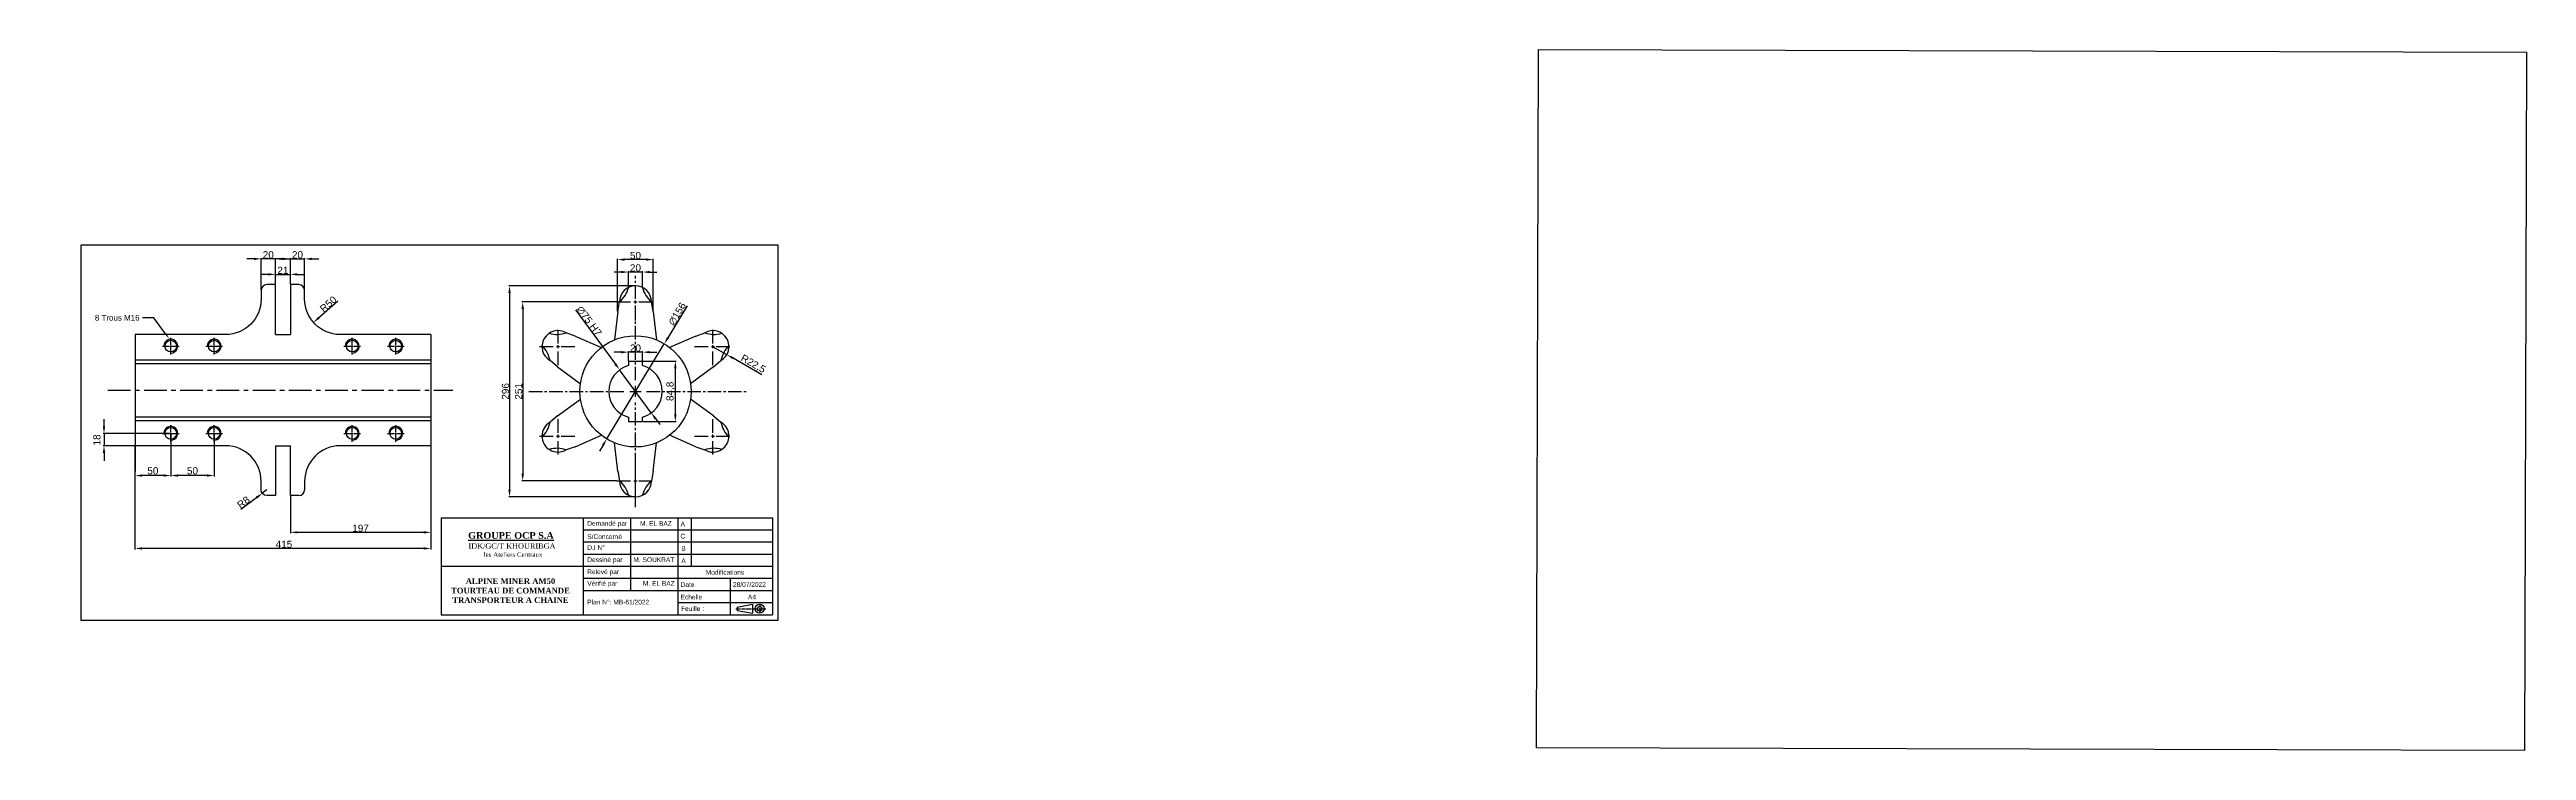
# Model space of a CAD drawing. Header units: millimetres. Extents: x 2209 to 5684, y 1367 to 2351.
import ezdxf
from ezdxf import colors
from ezdxf.entities.mleader import LeaderData, LeaderLine
from ezdxf.math import Vec2, Vec3

# ---------------------------------------------------------------- set-up
doc = ezdxf.new("R2010")
doc.units = ezdxf.units.MM
for name, pattern in [('AXES', [50.8, 31.75, -6.35, 6.35, -6.35]), ('AXES2', [28.575, 19.05, -3.175, 3.175, -3.175]), ('CENTER2', [28.575, 19.05, -3.175, 3.175, -3.175])]:
    doc.linetypes.add(name, pattern=pattern)
doc.layers.add('format', color=7, linetype='Continuous')
doc.styles.get("Standard").update_dxf_attribs({"font": 'arial.ttf'})
doc.dimstyles.new('ISO-25', dxfattribs={"dimtxt": 10, "dimasz": 10, "dimexe": 1.25, "dimexo": 0.625, "dimtad": 1, "dimtxsty": 'Standard', "dimcen": 2.5, "dimadec": 0, "dimazin": 0, "dimtfac": 1, "dimtmove": 0, "dimatfit": 3, "dimfxl": 1, "dimarcsym": 0})
picture_1 = doc.add_image_def('image1.jpg', size_in_pixel=(1240, 1754))

# ---------------------------------------------------------------- blocks, each defined once
blk = doc.blocks.new('*U4')
at = {"color": 0, "linetype": 'CENTER2', "transparency": 16777216}
for p, q in [((0, 15.6), (0, 162.1)), ((-149.7, 0), (-15.6, 0)), ((15.6, 0), (155.8, 0)), ((0, -162.4), (0, -15.6))]:
    blk.add_line(p, q, dxfattribs=at)
at = {"color": 0, "linetype": 'Continuous', "transparency": 16777216}
for p, q in [((-7.8, 0), (7.8, 0)), ((0, -7.8), (0, 7.8))]:
    blk.add_line(p, q, dxfattribs=at)
blk = doc.blocks.new('*D5')
at = {"color": 0, "lineweight": -2, "transparency": 16777216}
for p, q in [((3030.3, 2018.9), (2853, 2018.9)), ((2854.2, 2008.9), (2854.2, 1732.9)), ((3030.3, 1722.9), (2853, 1722.9))]:
    blk.add_line(p, q, dxfattribs=at)
at = {"color": 0, "transparency": 16777216}
for points in [[(2852.5, 2008.9), (2855.9, 2008.9), (2854.2, 2018.9)], [(2852.5, 1732.9), (2855.9, 1732.9), (2854.2, 1722.9)]]:
    blk.add_solid(points, dxfattribs=at)
at = {"layer": 'Defpoints', "color": 0, "transparency": 16777216}
for p in [(3030.9, 2018.9), (2854.2, 1722.9), (3030.9, 1722.9)]:
    blk.add_point(p, dxfattribs=at)
at = {"color": 0, "transparency": 16777216, "insert": (2848.5, 1870.9), "char_height": 10, "attachment_point": 5, "rotation": 90}
blk.add_mtext('296', dxfattribs=at)
blk = doc.blocks.new('*D6')
at = {"color": 0, "lineweight": -2, "transparency": 16777216}
for p, q in [((3139.6, 1933.6), (3159.1, 1922.4)), ((3208.4, 1894.1), (3167.8, 1917.4))]:
    blk.add_line(p, q, dxfattribs=at)
at = {"color": 0, "transparency": 16777216}
blk.add_solid([(3168.6, 1918.9), (3167, 1916), (3159.1, 1922.4)], dxfattribs=at)
at = {"layer": 'Defpoints', "color": 0, "transparency": 16777216}
for p in [(3139.6, 1933.6), (3159.1, 1922.4)]:
    blk.add_point(p, dxfattribs=at)
at = {"color": 0, "transparency": 16777216, "insert": (3195.8, 1909), "char_height": 10, "attachment_point": 5, "rotation": 330.1461}
blk.add_mtext('R22,5', dxfattribs=at)
blk = doc.blocks.new('*U7')
at = {"color": 0, "linetype": 'CENTER2', "transparency": 16777216}
for p, q in [((-26, 0), (-4.5, 0)), ((0, 4.5), (0, 26)), ((4.5, 0), (26, 0)), ((0, -26), (0, -4.5))]:
    blk.add_line(p, q, dxfattribs=at)
at = {"color": 0, "linetype": 'Continuous', "transparency": 16777216}
for p, q in [((-2.25, 0), (2.25, 0)), ((0, -2.25), (0, 2.25))]:
    blk.add_line(p, q, dxfattribs=at)
blk = doc.blocks.new('*U8')
at = {"color": 0, "linetype": 'CENTER2', "transparency": 16777216}
for p, q in [((-26, 0), (-4.5, 0)), ((0, 4.5), (0, 26)), ((4.5, 0), (26, 0)), ((0, -26), (0, -4.5))]:
    blk.add_line(p, q, dxfattribs=at)
at = {"color": 0, "linetype": 'Continuous', "transparency": 16777216}
for p, q in [((-2.25, 0), (2.25, 0)), ((0, -2.25), (0, 2.25))]:
    blk.add_line(p, q, dxfattribs=at)
blk = doc.blocks.new('*U9')
at = {"color": 0, "linetype": 'CENTER2', "transparency": 16777216}
for p, q in [((-26, 0), (-4.5, 0)), ((0, 4.5), (0, 26)), ((4.5, 0), (26, 0)), ((0, -26), (0, -4.5))]:
    blk.add_line(p, q, dxfattribs=at)
at = {"color": 0, "linetype": 'Continuous', "transparency": 16777216}
for p, q in [((-2.25, 0), (2.25, 0)), ((0, -2.25), (0, 2.25))]:
    blk.add_line(p, q, dxfattribs=at)
blk = doc.blocks.new('*U10')
at = {"color": 0, "linetype": 'CENTER2', "transparency": 16777216}
for p, q in [((-26, 0), (-4.5, 0)), ((0, 4.5), (0, 26)), ((4.5, 0), (26, 0)), ((0, -26), (0, -4.5))]:
    blk.add_line(p, q, dxfattribs=at)
at = {"color": 0, "linetype": 'Continuous', "transparency": 16777216}
for p, q in [((-2.25, 0), (2.25, 0)), ((0, -2.25), (0, 2.25))]:
    blk.add_line(p, q, dxfattribs=at)
blk = doc.blocks.new('*U11')
at = {"color": 0, "linetype": 'CENTER2', "transparency": 16777216}
for p, q in [((-26, 0), (-4.5, 0)), ((0, 4.5), (0, 26)), ((4.5, 0), (26, 0)), ((0, -26), (0, -4.5))]:
    blk.add_line(p, q, dxfattribs=at)
at = {"color": 0, "linetype": 'Continuous', "transparency": 16777216}
for p, q in [((-2.25, 0), (2.25, 0)), ((0, -2.25), (0, 2.25))]:
    blk.add_line(p, q, dxfattribs=at)
blk = doc.blocks.new('*U12')
at = {"color": 0, "linetype": 'CENTER2', "transparency": 16777216}
for p, q in [((-26, 0), (-4.5, 0)), ((0, 4.5), (0, 26)), ((4.5, 0), (26, 0)), ((0, -26), (0, -4.5))]:
    blk.add_line(p, q, dxfattribs=at)
at = {"color": 0, "linetype": 'Continuous', "transparency": 16777216}
for p, q in [((-2.25, 0), (2.25, 0)), ((0, -2.25), (0, 2.25))]:
    blk.add_line(p, q, dxfattribs=at)
blk = doc.blocks.new('*D13')
at = {"color": 0, "lineweight": -2, "transparency": 16777216}
for p, q in [((3004.3, 1996.4), (2871.5, 1996.4)), ((2872.7, 1986.4), (2872.7, 1755.4)), ((3004.3, 1745.4), (2871.5, 1745.4))]:
    blk.add_line(p, q, dxfattribs=at)
at = {"color": 0, "transparency": 16777216}
for points in [[(2871, 1986.4), (2874.4, 1986.4), (2872.7, 1996.4)], [(2871, 1755.4), (2874.4, 1755.4), (2872.7, 1745.4)]]:
    blk.add_solid(points, dxfattribs=at)
at = {"layer": 'Defpoints', "color": 0, "transparency": 16777216}
for p in [(3004.9, 1996.4), (2872.7, 1745.4), (3004.9, 1745.4)]:
    blk.add_point(p, dxfattribs=at)
at = {"color": 0, "transparency": 16777216, "insert": (2867, 1870.9), "char_height": 10, "attachment_point": 5, "rotation": 90}
blk.add_mtext('251', dxfattribs=at)
blk = doc.blocks.new('*D14')
at = {"color": 0, "lineweight": -2, "transparency": 16777216}
for p, q in [((3010.9, 2038.3), (3000.9, 2038.3)), ((3020.9, 2017.2), (3020.9, 2039.6)), ((3040.9, 2038.3), (3020.9, 2038.3)), ((3040.9, 2017.2), (3040.9, 2039.6)), ((3050.9, 2038.3), (3060.9, 2038.3))]:
    blk.add_line(p, q, dxfattribs=at)
at = {"color": 0, "transparency": 16777216}
for points in [[(3010.9, 2040), (3010.9, 2036.7), (3020.9, 2038.3)], [(3050.9, 2040), (3050.9, 2036.7), (3040.9, 2038.3)]]:
    blk.add_solid(points, dxfattribs=at)
at = {"layer": 'Defpoints', "color": 0, "transparency": 16777216}
for p in [(3020.9, 2038.3), (3020.9, 2016.5), (3040.9, 2016.5)]:
    blk.add_point(p, dxfattribs=at)
at = {"color": 0, "transparency": 16777216, "insert": (3030.9, 2044.1), "char_height": 10, "attachment_point": 5}
blk.add_mtext('20', dxfattribs=at)
blk = doc.blocks.new('*D15')
at = {"color": 0, "lineweight": -2, "transparency": 16777216}
for p, q in [((3005.9, 1983.5), (3005.9, 2057)), ((3045.9, 2055.8), (3015.9, 2055.8)), ((3055.9, 1983.5), (3055.9, 2057))]:
    blk.add_line(p, q, dxfattribs=at)
at = {"color": 0, "transparency": 16777216}
for points in [[(3015.9, 2057.5), (3015.9, 2054.1), (3005.9, 2055.8)], [(3045.9, 2057.5), (3045.9, 2054.1), (3055.9, 2055.8)]]:
    blk.add_solid(points, dxfattribs=at)
at = {"layer": 'Defpoints', "color": 0, "transparency": 16777216}
for p in [(3005.9, 2055.8), (3005.9, 1982.9), (3055.9, 1982.9)]:
    blk.add_point(p, dxfattribs=at)
at = {"color": 0, "transparency": 16777216, "insert": (3030.9, 2061.5), "char_height": 10, "attachment_point": 5}
blk.add_mtext('50', dxfattribs=at)
blk = doc.blocks.new('*D16')
at = {"color": 0, "lineweight": -2, "transparency": 16777216}
for p, q in [((3010.9, 1925.9), (3000.9, 1925.9)), ((3020.9, 1913.9), (3020.9, 1927.1)), ((3040.9, 1925.9), (3020.9, 1925.9)), ((3040.9, 1913.9), (3040.9, 1927.1)), ((3050.9, 1925.9), (3060.9, 1925.9))]:
    blk.add_line(p, q, dxfattribs=at)
at = {"color": 0, "transparency": 16777216}
for points in [[(3010.9, 1927.5), (3010.9, 1924.2), (3020.9, 1925.9)], [(3050.9, 1927.5), (3050.9, 1924.2), (3040.9, 1925.9)]]:
    blk.add_solid(points, dxfattribs=at)
at = {"layer": 'Defpoints', "color": 0, "transparency": 16777216}
for p in [(3020.9, 1925.9), (3020.9, 1913.3), (3040.9, 1913.3)]:
    blk.add_point(p, dxfattribs=at)
at = {"color": 0, "transparency": 16777216, "insert": (3030.9, 1931.6), "char_height": 10, "attachment_point": 5}
blk.add_mtext('20', dxfattribs=at)
blk = doc.blocks.new('*D17')
at = {"color": 0, "lineweight": -2, "transparency": 16777216}
for p, q in [((3041.5, 1913.3), (3088.1, 1913.3)), ((3086.8, 1903.3), (3086.8, 1838.5)), ((3041.5, 1828.5), (3088.1, 1828.5))]:
    blk.add_line(p, q, dxfattribs=at)
at = {"color": 0, "transparency": 16777216}
for points in [[(3085.1, 1903.3), (3088.5, 1903.3), (3086.8, 1913.3)], [(3085.1, 1838.5), (3088.5, 1838.5), (3086.8, 1828.5)]]:
    blk.add_solid(points, dxfattribs=at)
at = {"layer": 'Defpoints', "color": 0, "transparency": 16777216}
for p in [(3040.9, 1913.3), (3040.9, 1828.5), (3086.8, 1828.5)]:
    blk.add_point(p, dxfattribs=at)
at = {"color": 0, "transparency": 16777216, "insert": (3080.2, 1870.9), "char_height": 10, "attachment_point": 5, "rotation": 90}
blk.add_mtext('84,8', dxfattribs=at)
blk = doc.blocks.new('*D18')
at = {"color": 0, "lineweight": -2, "transparency": 16777216}
for p, q in [((2328.7, 1794), (2328.7, 1649.2)), ((2743.7, 1794), (2743.7, 1649.2)), ((2733.7, 1650.4), (2338.7, 1650.4))]:
    blk.add_line(p, q, dxfattribs=at)
at = {"color": 0, "transparency": 16777216}
for points in [[(2338.7, 1652.1), (2338.7, 1648.8), (2328.7, 1650.4)], [(2733.7, 1652.1), (2733.7, 1648.8), (2743.7, 1650.4)]]:
    blk.add_solid(points, dxfattribs=at)
at = {"layer": 'Defpoints', "color": 0, "transparency": 16777216}
for p in [(2328.7, 1794.6), (2743.7, 1794.6), (2328.7, 1650.4)]:
    blk.add_point(p, dxfattribs=at)
at = {"color": 0, "transparency": 16777216, "insert": (2537.7, 1656.2), "char_height": 10, "attachment_point": 5}
blk.add_mtext('415', dxfattribs=at)
blk = doc.blocks.new('*U19')
at = {"color": 0, "linetype": 'CENTER2', "transparency": 16777216}
for p, q in [((-11.7, 0), (-1.6, 0)), ((0, 1.6), (0, 11.7)), ((1.6, 0), (11.7, 0)), ((0, -11.7), (0, -1.6))]:
    blk.add_line(p, q, dxfattribs=at)
at = {"color": 0, "linetype": 'Continuous', "transparency": 16777216}
for p, q in [((-0.8, 0), (0.8, 0)), ((0, -0.8), (0, 0.8))]:
    blk.add_line(p, q, dxfattribs=at)
blk = doc.blocks.new('*U20')
at = {"color": 0, "linetype": 'CENTER2', "transparency": 16777216}
for p, q in [((-11.7, 0), (-1.6, 0)), ((0, 1.6), (0, 11.7)), ((1.6, 0), (11.7, 0)), ((0, -11.7), (0, -1.6))]:
    blk.add_line(p, q, dxfattribs=at)
at = {"color": 0, "linetype": 'Continuous', "transparency": 16777216}
for p, q in [((-0.8, 0), (0.8, 0)), ((0, -0.8), (0, 0.8))]:
    blk.add_line(p, q, dxfattribs=at)
blk = doc.blocks.new('*U21')
at = {"color": 0, "linetype": 'CENTER2', "transparency": 16777216}
for p, q in [((-11.7, 0), (-1.6, 0)), ((0, 1.6), (0, 11.7)), ((1.6, 0), (11.7, 0)), ((0, -11.7), (0, -1.6))]:
    blk.add_line(p, q, dxfattribs=at)
at = {"color": 0, "linetype": 'Continuous', "transparency": 16777216}
for p, q in [((-0.8, 0), (0.8, 0)), ((0, -0.8), (0, 0.8))]:
    blk.add_line(p, q, dxfattribs=at)
blk = doc.blocks.new('*U22')
at = {"color": 0, "linetype": 'CENTER2', "transparency": 16777216}
for p, q in [((-11.7, 0), (-1.6, 0)), ((0, 1.6), (0, 11.7)), ((1.6, 0), (11.7, 0)), ((0, -11.7), (0, -1.6))]:
    blk.add_line(p, q, dxfattribs=at)
at = {"color": 0, "linetype": 'Continuous', "transparency": 16777216}
for p, q in [((-0.8, 0), (0.8, 0)), ((0, -0.8), (0, 0.8))]:
    blk.add_line(p, q, dxfattribs=at)
blk = doc.blocks.new('*U23')
at = {"color": 0, "linetype": 'CENTER2', "transparency": 16777216}
for p, q in [((-11.7, 0), (-1.6, 0)), ((0, 1.6), (0, 11.7)), ((1.6, 0), (11.7, 0)), ((0, -11.7), (0, -1.6))]:
    blk.add_line(p, q, dxfattribs=at)
at = {"color": 0, "linetype": 'Continuous', "transparency": 16777216}
for p, q in [((-0.8, 0), (0.8, 0)), ((0, -0.8), (0, 0.8))]:
    blk.add_line(p, q, dxfattribs=at)
blk = doc.blocks.new('*U24')
at = {"color": 0, "linetype": 'CENTER2', "transparency": 16777216}
for p, q in [((-11.7, 0), (-1.6, 0)), ((0, 1.6), (0, 11.7)), ((1.6, 0), (11.7, 0)), ((0, -11.7), (0, -1.6))]:
    blk.add_line(p, q, dxfattribs=at)
at = {"color": 0, "linetype": 'Continuous', "transparency": 16777216}
for p, q in [((-0.8, 0), (0.8, 0)), ((0, -0.8), (0, 0.8))]:
    blk.add_line(p, q, dxfattribs=at)
blk = doc.blocks.new('*U25')
at = {"color": 0, "linetype": 'CENTER2', "transparency": 16777216}
for p, q in [((-11.7, 0), (-1.6, 0)), ((0, 1.6), (0, 11.7)), ((1.6, 0), (11.7, 0)), ((0, -11.7), (0, -1.6))]:
    blk.add_line(p, q, dxfattribs=at)
at = {"color": 0, "linetype": 'Continuous', "transparency": 16777216}
for p, q in [((-0.8, 0), (0.8, 0)), ((0, -0.8), (0, 0.8))]:
    blk.add_line(p, q, dxfattribs=at)
blk = doc.blocks.new('*U26')
at = {"color": 0, "linetype": 'CENTER2', "transparency": 16777216}
for p, q in [((-11.7, 0), (-1.6, 0)), ((0, 1.6), (0, 11.7)), ((1.6, 0), (11.7, 0)), ((0, -11.7), (0, -1.6))]:
    blk.add_line(p, q, dxfattribs=at)
at = {"color": 0, "linetype": 'Continuous', "transparency": 16777216}
for p, q in [((-0.8, 0), (0.8, 0)), ((0, -0.8), (0, 0.8))]:
    blk.add_line(p, q, dxfattribs=at)
blk = doc.blocks.new('*D27')
at = {"color": 0, "lineweight": -2, "transparency": 16777216}
for p, q in [((2515.7, 2035.1), (2505.7, 2035.1)), ((2525.7, 2021.2), (2525.7, 2036.3)), ((2525.7, 2035.1), (2546.7, 2035.1)), ((2546.7, 2021.2), (2546.7, 2036.3)), ((2556.7, 2035.1), (2566.7, 2035.1))]:
    blk.add_line(p, q, dxfattribs=at)
at = {"color": 0, "transparency": 16777216}
for points in [[(2515.7, 2036.8), (2515.7, 2033.4), (2525.7, 2035.1)], [(2556.7, 2036.8), (2556.7, 2033.4), (2546.7, 2035.1)]]:
    blk.add_solid(points, dxfattribs=at)
at = {"layer": 'Defpoints', "color": 0, "transparency": 16777216}
for p in [(2525.7, 2020.6), (2546.7, 2035.1), (2546.7, 2020.6)]:
    blk.add_point(p, dxfattribs=at)
at = {"color": 0, "transparency": 16777216, "insert": (2536.2, 2040.7), "char_height": 10, "attachment_point": 5}
blk.add_mtext('21', dxfattribs=at)
blk = doc.blocks.new('*D28')
at = {"color": 0, "lineweight": -2, "transparency": 16777216}
for p, q in [((2536.7, 2056.8), (2526.7, 2056.8)), ((2546.7, 2021.2), (2546.7, 2058)), ((2546.7, 2056.8), (2566.7, 2056.8)), ((2566.7, 2013.2), (2566.7, 2058)), ((2576.7, 2056.8), (2586.7, 2056.8))]:
    blk.add_line(p, q, dxfattribs=at)
at = {"color": 0, "transparency": 16777216}
for points in [[(2536.7, 2058.4), (2536.7, 2055.1), (2546.7, 2056.8)], [(2576.7, 2058.4), (2576.7, 2055.1), (2566.7, 2056.8)]]:
    blk.add_solid(points, dxfattribs=at)
at = {"layer": 'Defpoints', "color": 0, "transparency": 16777216}
for p in [(2566.7, 2056.8), (2546.7, 2020.6), (2566.7, 2012.6)]:
    blk.add_point(p, dxfattribs=at)
at = {"color": 0, "transparency": 16777216, "insert": (2556.7, 2062.5), "char_height": 10, "attachment_point": 5}
blk.add_mtext('20', dxfattribs=at)
blk = doc.blocks.new('*D29')
at = {"color": 0, "lineweight": -2, "transparency": 16777216}
for p, q in [((2495.7, 2056.8), (2485.7, 2056.8)), ((2505.7, 2013.2), (2505.7, 2058)), ((2525.7, 2056.8), (2505.7, 2056.8)), ((2525.7, 2021.2), (2525.7, 2058)), ((2535.7, 2056.8), (2545.7, 2056.8))]:
    blk.add_line(p, q, dxfattribs=at)
at = {"color": 0, "transparency": 16777216}
for points in [[(2495.7, 2058.4), (2495.7, 2055.1), (2505.7, 2056.8)], [(2535.7, 2058.4), (2535.7, 2055.1), (2525.7, 2056.8)]]:
    blk.add_solid(points, dxfattribs=at)
at = {"layer": 'Defpoints', "color": 0, "transparency": 16777216}
for p in [(2505.7, 2056.8), (2525.7, 2020.6), (2505.7, 2012.6)]:
    blk.add_point(p, dxfattribs=at)
at = {"color": 0, "transparency": 16777216, "insert": (2515.7, 2062.5), "char_height": 10, "attachment_point": 5}
blk.add_mtext('20', dxfattribs=at)
blk = doc.blocks.new('*D30')
at = {"color": 0, "lineweight": -2, "transparency": 16777216}
blk.add_line((2613.1, 1997.4), (2586.7, 1974.2), dxfattribs=at)
at = {"color": 0, "transparency": 16777216}
blk.add_solid([(2585.6, 1975.5), (2587.8, 1973), (2579.2, 1967.6)], dxfattribs=at)
at = {"layer": 'Defpoints', "color": 0, "transparency": 16777216}
for p in [(2616.7, 2000.6), (2579.2, 1967.6)]:
    blk.add_point(p, dxfattribs=at)
at = {"color": 0, "transparency": 16777216, "insert": (2599.9, 1993.4), "char_height": 10, "attachment_point": 5, "rotation": 41.2566}
blk.add_mtext('R50', dxfattribs=at)
blk = doc.blocks.new('*D31')
at = {"color": 0, "lineweight": -2, "transparency": 16777216}
for p, q in [((2477.4, 1705.4), (2499.3, 1721.8)), ((2513.7, 1732.6), (2507.3, 1727.8))]:
    blk.add_line(p, q, dxfattribs=at)
at = {"color": 0, "transparency": 16777216}
blk.add_solid([(2498.3, 1723.2), (2500.3, 1720.5), (2507.3, 1727.8)], dxfattribs=at)
at = {"layer": 'Defpoints', "color": 0, "transparency": 16777216}
for p in [(2507.3, 1727.8), (2513.7, 1732.6)]:
    blk.add_point(p, dxfattribs=at)
at = {"color": 0, "transparency": 16777216, "insert": (2480.9, 1715.2), "char_height": 10, "attachment_point": 5, "rotation": 36.8312}
blk.add_mtext('R8', dxfattribs=at)
blk = doc.blocks.new('*D32')
at = {"color": 0, "lineweight": -2, "transparency": 16777216}
for p, q in [((3103.6, 1991.1), (3076.5, 1946.2)), ((2990.6, 1804.1), (3071.3, 1937.6)), ((2985.4, 1795.6), (2980.2, 1787))]:
    blk.add_line(p, q, dxfattribs=at)
at = {"color": 0, "transparency": 16777216}
for points in [[(3075, 1947), (3077.9, 1945.3), (3071.3, 1937.6)], [(2984, 1796.4), (2986.8, 1794.7), (2990.6, 1804.1)]]:
    blk.add_solid(points, dxfattribs=at)
at = {"layer": 'Defpoints', "color": 0, "transparency": 16777216}
for p in [(3071.3, 1937.6), (2990.6, 1804.1)]:
    blk.add_point(p, dxfattribs=at)
at = {"color": 0, "transparency": 16777216, "insert": (3089.6, 1979.5), "char_height": 10, "attachment_point": 5, "rotation": 58.8421}
blk.add_mtext('∅156', dxfattribs=at)
blk = doc.blocks.new('*D33')
at = {"color": 0, "lineweight": -2, "transparency": 16777216}
for p, q in [((2946.7, 1985.3), (3002.8, 1909.1)), ((3053.1, 1840.7), (3008.7, 1901.1)), ((3059.1, 1832.6), (3065, 1824.6))]:
    blk.add_line(p, q, dxfattribs=at)
at = {"color": 0, "transparency": 16777216}
for points in [[(3004.1, 1910.1), (3001.4, 1908.1), (3008.7, 1901.1)], [(3060.4, 1833.6), (3057.7, 1831.6), (3053.1, 1840.7)]]:
    blk.add_solid(points, dxfattribs=at)
at = {"layer": 'Defpoints', "color": 0, "transparency": 16777216}
for p in [(3008.7, 1901.1), (3053.1, 1840.7)]:
    blk.add_point(p, dxfattribs=at)
at = {"color": 0, "transparency": 16777216, "insert": (2965.8, 1969.5), "char_height": 10, "attachment_point": 5, "rotation": 306.351}
blk.add_mtext('∅75 H7', dxfattribs=at)
blk = doc.blocks.new('A$C576C46B7')
for p, q in [((0, 34.02), (116.26, 34.02)), ((0, 34.02), (0, 0)), ((49.83, 34.02), (49.83, 0)), ((49.83, 29.77), (116.26, 29.77)), ((66.44, 34.02), (66.44, 8.51)), ((83.04, 34.02), (83.04, 0)), ((87.7, 34.02), (87.7, 17.01)), ((116.26, 34.02), (116.26, 0)), ((49.83, 25.52), (116.26, 25.52)), ((49.83, 21.26), (116.26, 21.26)), ((0, 17.01), (116.26, 17.01)), ((49.83, 12.76), (116.26, 12.76)), ((101.44, 12.76), (101.44, 0)), ((0, 0), (116.26, 0)), ((49.83, 8.51), (116.26, 8.51)), ((83.04, 4.25), (116.26, 4.25)), ((103.84, 2.69), (109.27, 3.69)), ((103.84, 2.69), (103.84, 1.49)), ((103.84, 1.49), (109.27, 0.49)), ((109.27, 3.69), (109.27, 0.49))]:
    blk.add_line(p, q)
for radius in [1.6, 0.8]:
    blk.add_circle((111.8, 2.09), radius)
at = {"layer": 'format', "linetype": 'AXES2', "ltscale": 0.07}
for p, q in [((103.43, 2.09), (113.92, 2.09)), ((111.8, 3.85), (111.8, 0.32))]:
    blk.add_line(p, q, dxfattribs=at)
at = {"attachment_point": 5}
for s, width, insert, char_height in [('{\\fTimes New Roman|b1|i0|c0|p18;\\LGROUPE OCP S.A  \\P\\fTimes New Roman|b0|i0|c0|p18;\\H0.8x;\\l IDK/GC/T KHOURIBGA \\P\\H1.25x; \\H0.67725x; les Ateliers Centraux}', 35.7028, (24.53, 24.63), 2.3625), ('\\pxql;{\\C7;S/Concerné}', 33.2077, (67.9, 27.35), 1.6538), ('\\pxql;{\\C7;Demandé par       M. EL BAZ}', 33.2077, (67.9, 31.76), 1.6538), ('{\\C7;A}', 38.0703, (84.81, 31.76), 1.654), ('{\\C7;C}', 38.0703, (84.81, 27.53), 1.654), ('\\pxql;{\\C7;D.I N°}', 33.2077, (67.9, 23.56), 1.6538), ('\\pxql;{\\C7;Dessiné par      M. SOUKRAT}', 33.2077, (67.9, 19.03), 1.6538), ('{\\C7;A}', 38.0703, (85.06, 18.9), 1.654), ('{\\C7;B}', 38.0703, (85.06, 23.29), 1.654), ('\\pxqc;{\\fTimes New Roman|b1|i0|c0|p18;ALPINE MINER AM50\\PTOURTEAU DE COMMANDE TRANSPORTEUR A CHAINE}', 48.3631, (24.36, 8.43), 2), ('\\pxql;{\\C7;Vérifié par              M. EL BAZ}', 33.2077, (67.9, 10.72), 1.6538), ('\\pxql;{\\C7;Relevé par }', 33.2077, (67.9, 14.8), 1.6538), ('\\pxql;{\\C7;Date                     28/07/2022}', 34.8874, (101.48, 10.56), 1.6538), ('\\pxql;{\\C7;Modifications}', 14.5802, (100.13, 14.85), 1.6538), ('\\pxql;{\\C7;Plan N°: MB-61/2022}', 33.2077, (67.9, 4.4), 1.6538), ('\\pxql;{\\C7;Echelle                         A4}', 34.8874, (101.48, 6.18), 1.6538), ('\\pxql;{\\C7;Feuille :}', 11.3165, (89.85, 2.14), 1.6538)]:
    blk.add_mtext_dynamic_manual_height_columns(s, width=width, gutter_width=12.5, heights=[0], dxfattribs=dict(at, insert=insert, char_height=char_height))
blk = doc.blocks.new('*D35')
at = {"color": 0, "lineweight": -2, "transparency": 16777216}
for p, q in [((2743.7, 1794), (2743.7, 1671.8)), ((2546.7, 1724), (2546.7, 1671.8)), ((2733.7, 1673), (2556.7, 1673))]:
    blk.add_line(p, q, dxfattribs=at)
at = {"color": 0, "transparency": 16777216}
for points in [[(2556.7, 1674.7), (2556.7, 1671.4), (2546.7, 1673)], [(2733.7, 1674.7), (2733.7, 1671.4), (2743.7, 1673)]]:
    blk.add_solid(points, dxfattribs=at)
at = {"layer": 'Defpoints', "color": 0, "transparency": 16777216}
for p in [(2743.7, 1794.6), (2546.7, 1724.6), (2546.7, 1673)]:
    blk.add_point(p, dxfattribs=at)
at = {"color": 0, "transparency": 16777216, "insert": (2645.2, 1678.8), "char_height": 10, "attachment_point": 5}
blk.add_mtext('197', dxfattribs=at)

msp = doc.modelspace()

# ---------------------------------------------------------------- linework, layer by layer
for p, q in [((2525.748, 1950.616), (2525.748, 2020.616)), ((2558.748, 2020.616), (2546.748, 2020.616)), ((2378.293, 1811.967), (2284.011, 1811.967)), ((2285.261, 1821.967), (2285.261, 1831.967)), ((2285.261, 1811.967), (2285.261, 1794.616)), ((2378.918, 1811.342), (2378.918, 1751.511)), ((2378.918, 1811.342), (2378.918, 1751.511)), ((2439.803, 1811.342), (2439.803, 1751.511)), ((2328.123, 1794.616), (2284.011, 1794.616)), ((2285.261, 1784.616), (2285.261, 1773.414)), ((2328.748, 1793.991), (2328.748, 1758.595)), ((2525.748, 1794.616), (2525.748, 1724.616)), ((2368.918, 1752.761), (2338.748, 1752.761)), ((2429.803, 1752.761), (2388.918, 1752.761)), ((2558.748, 1724.616), (2546.748, 1724.616))]:
    msp.add_line(p, q)
msp.add_lwpolyline([(3230.632, 1549.553), (2253.247, 1549.553), (2253.247, 2076.383), (3230.632, 2076.383)], close=True)
for points in [[(2525.748, 2020.616), (2513.748, 2020.616, 0.41421356), (2505.748, 2012.616), (2505.748, 2000.616, -0.41421356), (2455.748, 1950.616), (2328.748, 1950.616)], [(2743.748, 1950.616), (2616.748, 1950.616, -0.41421356), (2566.748, 2000.616), (2566.748, 2012.616)], [(2525.748, 1724.616), (2513.748, 1724.616, -0.41421356), (2505.748, 1732.616), (2505.748, 1744.616, 0.41421356), (2455.748, 1794.616), (2328.748, 1794.616)], [(2743.748, 1794.616), (2616.748, 1794.616, 0.41421356), (2566.748, 1744.616), (2566.748, 1732.616)]]:
    msp.add_lwpolyline(points, format="xyb")
for points in [[(2546.748, 2020.616), (2546.748, 1950.616)], [(3005.92, 1982.872), (3001.556, 1943.134)], [(3005.92, 1982.872), (3008.42, 1996.372)], [(3055.92, 1982.872), (3053.42, 1996.372)], [(3055.92, 1982.872), (3060.284, 1943.134)], [(2328.748, 1950.616), (2328.748, 1794.616)], [(2525.748, 1950.616), (2546.748, 1950.616)], [(2743.748, 1950.616), (2743.748, 1794.616)], [(2946.425, 1948.523), (2933.484, 1953.107)], [(2946.425, 1948.523), (2983.022, 1932.433)], [(3115.415, 1948.523), (3078.818, 1932.433)], [(3115.415, 1948.523), (3078.818, 1932.433)], [(3115.415, 1948.523), (3128.356, 1953.107)], [(2328.748, 1915.016), (2743.748, 1915.016)], [(2921.425, 1905.221), (2910.984, 1914.136)], [(3020.92, 1913.272), (3040.92, 1913.272)], [(3020.92, 1913.272), (3020.92, 1907.014)], [(3040.92, 1907.014), (3040.92, 1913.272)], [(3140.415, 1905.221), (3150.856, 1914.136)], [(2328.748, 1910.116), (2743.748, 1910.116)], [(2328.748, 1910.116), (2328.748, 1835.116)], [(2743.748, 1910.116), (2743.748, 1835.116)], [(2921.425, 1905.221), (2953.658, 1881.573)], [(3140.415, 1905.221), (3108.183, 1881.573)], [(3140.415, 1905.221), (3108.183, 1881.573)], [(2921.425, 1836.523), (2953.658, 1860.171)], [(3140.415, 1836.523), (3108.183, 1860.171)], [(2328.748, 1835.116), (2743.748, 1835.116)], [(2328.748, 1830.216), (2743.748, 1830.216)], [(2921.425, 1836.523), (2910.984, 1827.607)], [(2946.425, 1793.221), (2983.022, 1809.311)], [(3020.92, 1834.73), (3020.92, 1828.472)], [(3020.92, 1828.472), (3040.92, 1828.472)], [(3040.92, 1828.472), (3040.92, 1834.73)], [(3115.415, 1793.221), (3078.818, 1809.311)], [(3140.415, 1836.523), (3150.856, 1827.607)], [(2525.748, 1794.616), (2546.748, 1794.616)], [(2546.748, 1724.616), (2546.748, 1794.616)], [(2946.425, 1793.221), (2933.484, 1788.636)], [(3005.92, 1758.872), (3001.556, 1798.61)], [(3055.92, 1758.872), (3060.284, 1798.61)], [(3115.415, 1793.221), (3128.356, 1788.636)], [(3005.92, 1758.872), (3008.42, 1745.372)], [(3055.92, 1758.872), (3053.42, 1745.372)]]:
    msp.add_lwpolyline(points)
at = {"linetype": 'AXES'}
msp.add_lwpolyline([(2290.714, 1872.616), (2774.718, 1872.616)], dxfattribs=at)
for centre, radius in [((3030.92, 1870.872), 78), ((2378.918, 1934.363), 8.18), ((2439.803, 1934.363), 8.18), ((2633.539, 1934.363), 8.18), ((2694.509, 1934.363), 8.18), ((2378.918, 1811.967), 8.18), ((2439.803, 1811.967), 8.18), ((2633.539, 1811.967), 8.18), ((2694.509, 1811.967), 8.18)]:
    msp.add_circle(centre, radius)
for centre, radius, start, end in [((2558.748, 2012.616), 8, 0, 90), ((3030.92, 1996.372), 22.5, 0, 180), ((2985.021, 2024.837), 36.848, 309.420692, 346.967108), ((3076.819, 2024.837), 36.848, 193.032892, 230.579308), ((2922.234, 1933.622), 22.5, 60, 240), ((2920.532, 1987.604), 36.848, 253.032892, 290.579308), ((3139.606, 1933.622), 22.5, 300, 120), ((3141.308, 1987.604), 36.848, 249.420692, 286.967108), ((2378.918, 1934.363), 9.689, 270, 183.698632), ((2439.803, 1934.363), 9.689, 270, 183.698632), ((2633.539, 1934.363), 9.689, 270, 183.698632), ((2694.509, 1934.363), 9.689, 270, 183.698632), ((2874.633, 1908.105), 36.848, 9.420692, 46.967108), ((3187.207, 1908.105), 36.848, 133.032892, 170.579308), ((3030.92, 1870.872), 37.5, 105.46601, 254.53399), ((3030.92, 1870.872), 37.5, 285.46601, 74.53399), ((2378.918, 1811.967), 9.689, 270, 183.698632), ((2439.803, 1811.967), 9.689, 270, 183.698632), ((2633.539, 1811.967), 9.689, 270, 183.698632), ((2694.509, 1811.967), 9.689, 270, 183.698632), ((2922.234, 1808.122), 22.5, 120, 300), ((2874.633, 1833.639), 36.848, 313.032892, 350.579308), ((3139.606, 1808.122), 22.5, 240, 60), ((3187.207, 1833.639), 36.848, 189.420692, 226.967108), ((2920.532, 1754.14), 36.848, 69.420692, 106.967108), ((3141.308, 1754.14), 36.848, 73.032892, 110.579308), ((3030.92, 1745.372), 22.5, 180, 0), ((2985.021, 1716.907), 36.848, 13.032892, 50.579308), ((3076.819, 1716.907), 36.848, 129.420692, 166.967108), ((2558.748, 1732.616), 8, 270, 0)]:
    msp.add_arc(centre, radius, start, end)
for points in [[(2283.594, 1821.967), (2286.927, 1821.967), (2285.261, 1811.967)], [(2283.594, 1784.616), (2286.927, 1784.616), (2285.261, 1794.616)], [(2338.748, 1754.428), (2338.748, 1751.095), (2328.748, 1752.761)], [(2368.918, 1754.428), (2368.918, 1751.095), (2378.918, 1752.761)], [(2388.918, 1754.428), (2388.918, 1751.095), (2378.918, 1752.761)], [(2429.803, 1754.428), (2429.803, 1751.095), (2439.803, 1752.761)]]:
    msp.add_solid(points)

# ---------------------------------------------------------------- block references
at = {"linetype": 'CENTER2'}
for name, p in [('*U4', (3030.92, 1870.872)), ('*U7', (3030.92, 1996.372)), ('*U12', (2922.234, 1933.622)), ('*U8', (3139.606, 1933.622)), ('*U25', (2378.918, 1934.363)), ('*U26', (2439.803, 1934.363)), ('*U24', (2633.539, 1934.363)), ('*U23', (2694.509, 1934.363)), ('*U22', (2378.918, 1811.967)), ('*U21', (2439.803, 1811.967)), ('*U20', (2633.539, 1811.967)), ('*U19', (2694.509, 1811.967)), ('*U11', (2922.234, 1808.122)), ('*U9', (3139.606, 1808.122)), ('*U10', (3030.92, 1745.372))]:
    msp.add_blockref(name, p, dxfattribs=at)
at = {"xscale": 4, "yscale": 4, "zscale": 4}
msp.add_blockref('A$C576C46B7', (2758.077, 1557.509), dxfattribs=at)

# ---------------------------------------------------------------- texts
at = {"insert": (2275.272, 1802.706), "char_height": 10, "attachment_point": 5, "rotation": 90}
msp.add_mtext('18', dxfattribs=at)
at = {"char_height": 10, "attachment_point": 5}
for insert in [(2353.833, 1759.396), (2409.36, 1759.396)]:
    msp.add_mtext('50', dxfattribs=dict(at, insert=insert))

# ---------------------------------------------------------------- dimensions: what is measured, and where the dimension line sits
for base, p1, p2, picture, middle in [((2505.748, 2056.766), (2525.748, 2020.616), (2505.748, 2012.616), '*D29', (2515.748, 2062.497)), ((2566.748, 2056.766), (2546.748, 2020.616), (2566.748, 2012.616), '*D28', (2556.748, 2062.497)), ((3020.92, 2038.342), (3040.92, 2016.528), (3020.92, 2016.528), '*D14', (3030.92, 2044.073)), ((3005.92, 2055.788), (3055.92, 1982.872), (3005.92, 1982.872), '*D15', (3030.92, 2061.518)), ((2546.748, 2035.099), (2525.748, 2020.616), (2546.748, 2020.616), '*D27', (2536.248, 2040.745)), ((3020.92, 1925.874), (3040.92, 1913.272), (3020.92, 1913.272), '*D16', (3030.92, 1931.605)), ((2546.748, 1673.038), (2743.748, 1794.616), (2546.748, 1724.616), '*D35', (2645.248, 1678.769))]:
    dim = msp.add_linear_dim(base=base, p1=p1, p2=p2, dimstyle='ISO-25')
    dim.commit()
    dim.dimension.update_dxf_attribs({"geometry": picture, "text_midpoint": middle})
for base, p1, p2, picture, middle in [((2854.206, 1722.872), (3030.92, 2018.872), (3030.92, 1722.872), '*D5', (2848.475, 1870.872)), ((2872.713, 1745.372), (3004.92, 1996.372), (3004.92, 1745.372), '*D13', (2866.982, 1870.872)), ((3086.803, 1828.472), (3040.92, 1913.272), (3040.92, 1828.472), '*D17', (3080.168, 1870.872))]:
    dim = msp.add_linear_dim(base=base, p1=p1, p2=p2, angle=90, dimstyle='ISO-25')
    dim.commit()
    dim.dimension.update_dxf_attribs({"geometry": picture, "text_midpoint": middle})
dim = msp.add_radius_dim(center=(2616.748, 2000.616), mpoint=(2579.16, 1967.644), dimstyle='ISO-25')
dim.commit()
dim.dimension.update_dxf_attribs({"geometry": '*D30', "text_midpoint": (2603.634, 1989.112), "dimtype": 164})
dim = msp.add_diameter_dim_2p(p1=(3053.147, 1840.669), p2=(3008.693, 1901.074), text='<> H7', dimstyle='ISO-25')
dim.commit()
dim.dimension.update_dxf_attribs({"geometry": '*D33', "text_midpoint": (2960.989, 1965.894), "dimtype": 163})
dim = msp.add_diameter_dim_2p(p1=(2990.563, 1804.124), p2=(3071.277, 1937.62), dimstyle='ISO-25')
dim.commit()
dim.dimension.update_dxf_attribs({"geometry": '*D32', "text_midpoint": (3094.735, 1976.418), "dimtype": 163})
for center, mpoint, picture, middle in [((3139.606, 1933.622), (3159.12, 1922.422), '*D6', (3195.758, 1909.043)), ((2513.748, 1732.616), (2507.345, 1727.82), '*D31', (2480.939, 1715.204))]:
    dim = msp.add_radius_dim(center=center, mpoint=mpoint, dimstyle='ISO-25')
    dim.commit()
    dim.dimension.update_dxf_attribs({"geometry": picture, "text_midpoint": middle})
dim = msp.add_linear_dim(base=(2328.748, 1650.446), p1=(2743.748, 1794.616), p2=(2328.748, 1794.616), dimstyle='ISO-25')
dim.commit()
dim.dimension.update_dxf_attribs({"geometry": '*D18', "text_midpoint": (2537.687, 1650.446), "dimtype": 160})

# ---------------------------------------------------------------- pictures from other files: only their frames are drawn
image = msp.add_image(picture_1, insert=(4297.657, 2350.583), size_in_units=(980.062, 1386.313), rotation=-90.147581)
image.dxf.flags = 7

# ---------------------------------------------------------------- leaders
at = {"ltscale": 10}
ml = msp.add_multileader_mtext('Standard', dxfattribs=at)
ml.set_content('8 Trous M16', color=256)
ml.set_leader_properties()
ml.build(insert=Vec2(0, 0))
ml.multileader.update_dxf_attribs({"arrow_head_size": 8, "scale": 2})
ctx = ml.context
ctx.base_point, ctx.scale, ctx.char_height, ctx.arrow_head_size, ctx.landing_gap_size, ctx.plane_origin = Vec3(2269.361, 1974.149), 2, 8, 8, 4, Vec3(2439.753, 1966.988)
ctx.text_align_type = 2
notes = []
notes.append((ctx, [(0, (1, 1, 0), (2355.13, 1974.149), (-1, 0), 16, [(0, [(2376.452, 1945.231)], 0, [])])]))
ctx.mtext.insert, ctx.mtext.width, ctx.mtext.alignment, ctx.mtext.flow_direction = Vec3(2335.13, 1978.218), 63.15302, 3, 5
for ctx, leaders in notes:
    for number, flags, end, landing, length, lines in leaders:
        leader = LeaderData()
        leader.index, (leader.has_last_leader_line, leader.has_dogleg_vector, leader.attachment_direction) = number, flags
        leader.last_leader_point, leader.dogleg_vector, leader.dogleg_length = Vec3(end), Vec3(landing), length
        for number, points, colour, breaks in lines:
            line = LeaderLine()
            line.index, line.vertices, line.color, line.breaks = number, Vec3.list(points), colors.encode_raw_color(colour), breaks
            leader.lines.append(line)
        ctx.leaders.append(leader)

doc.saveas('drawing.dxf')
